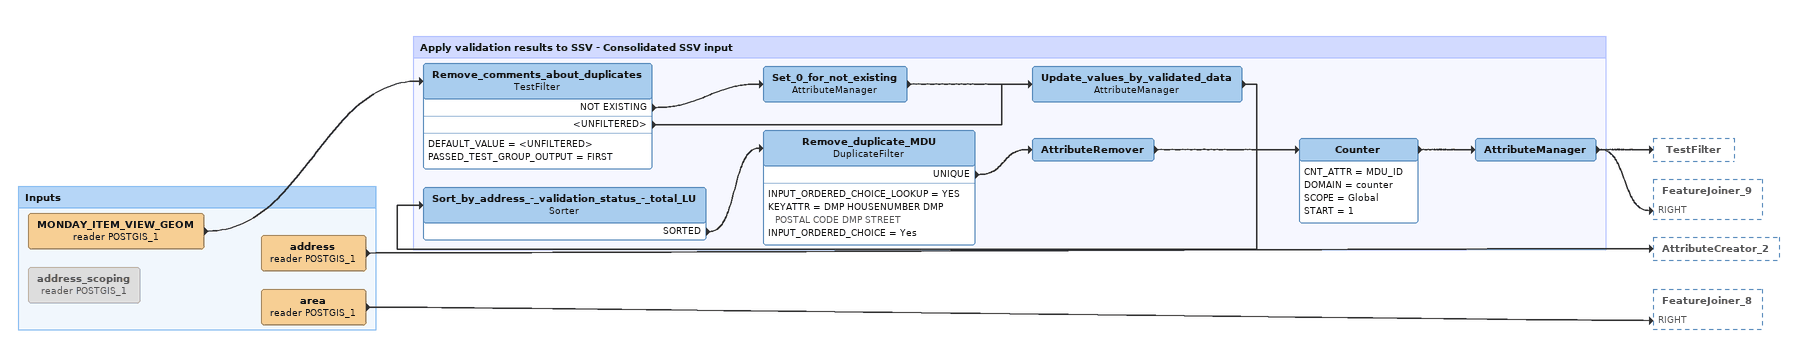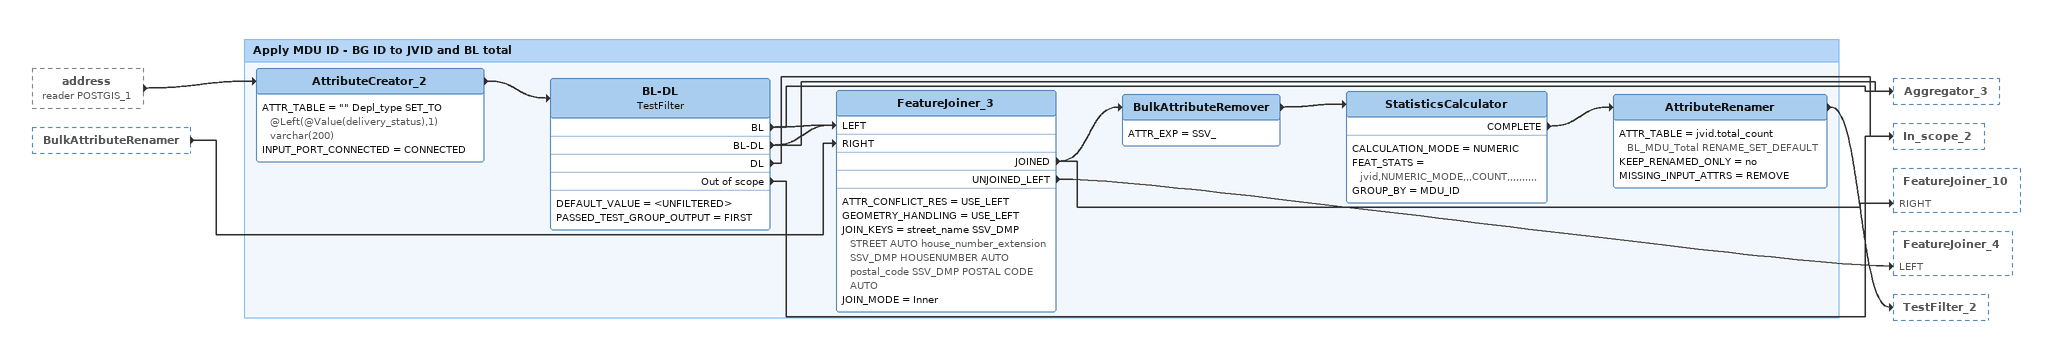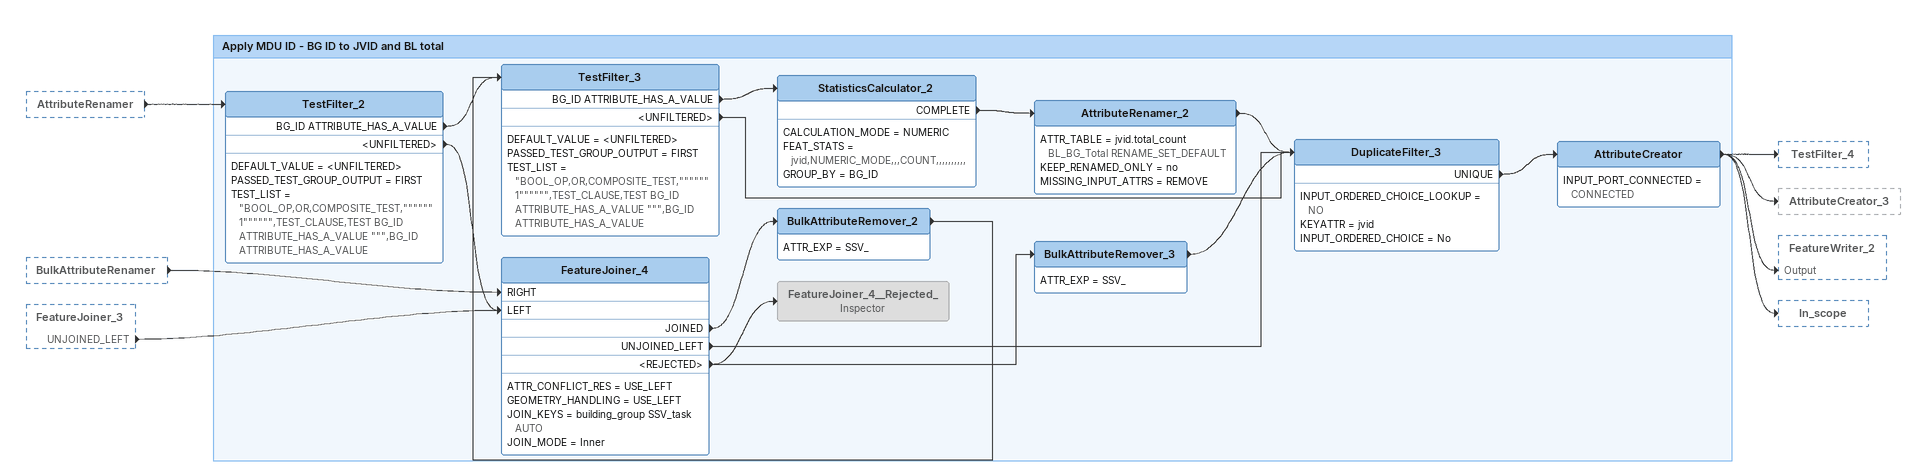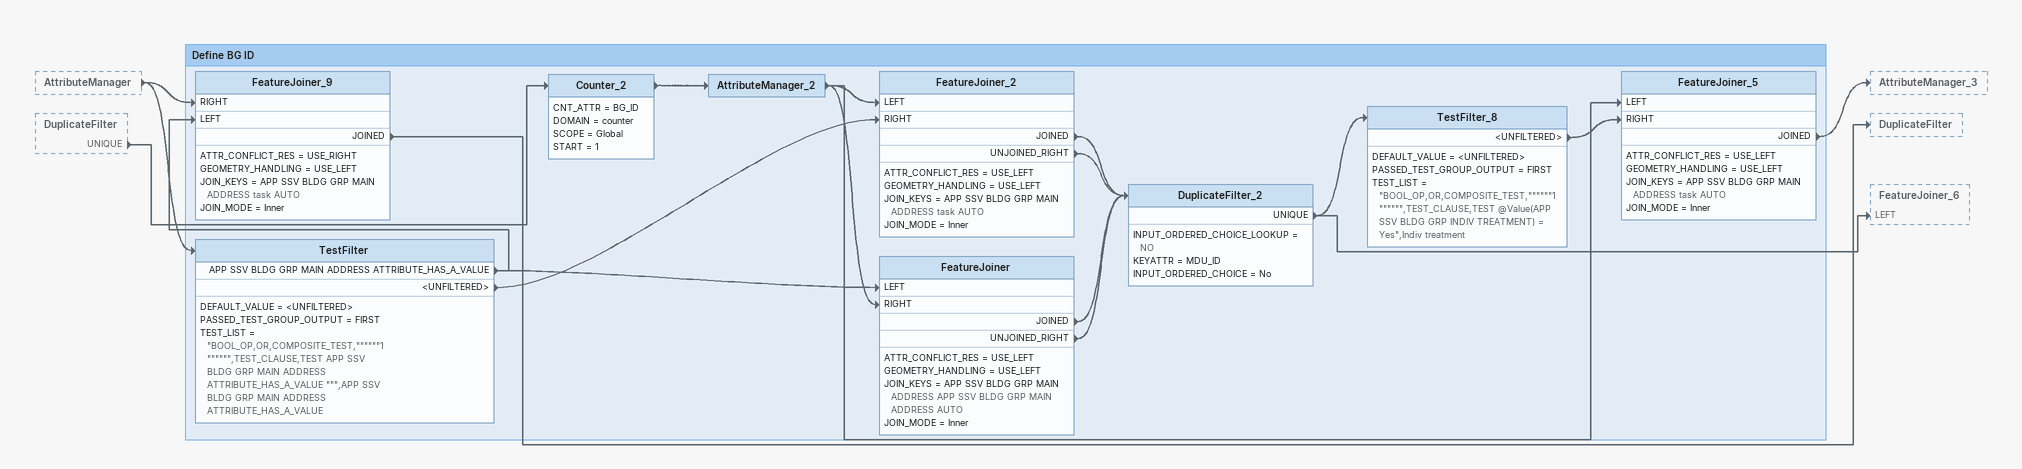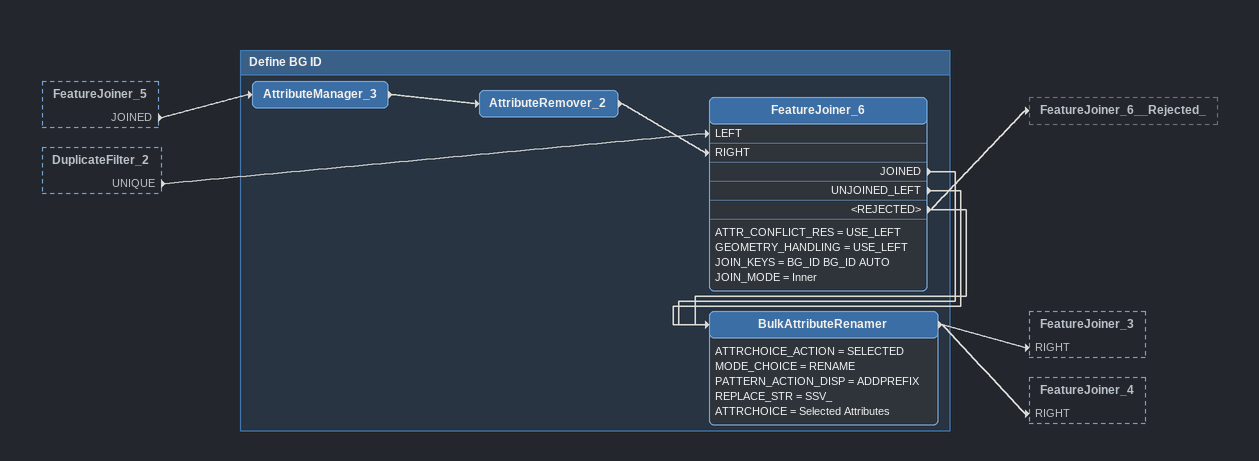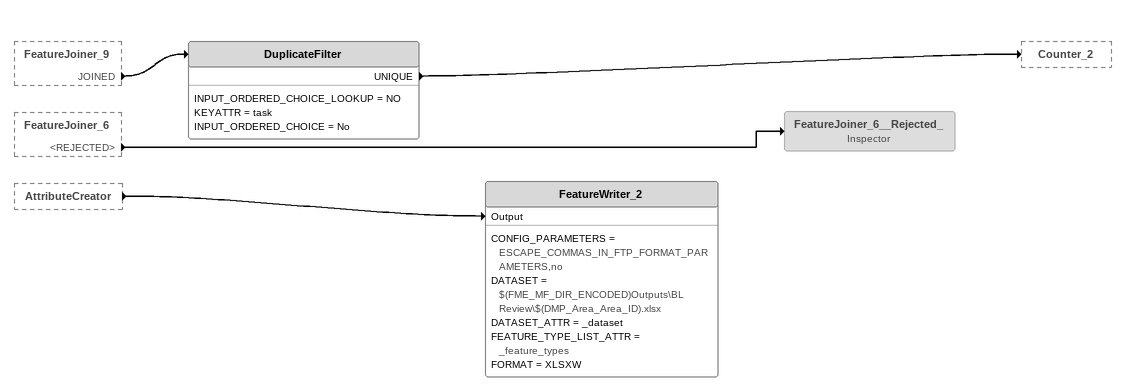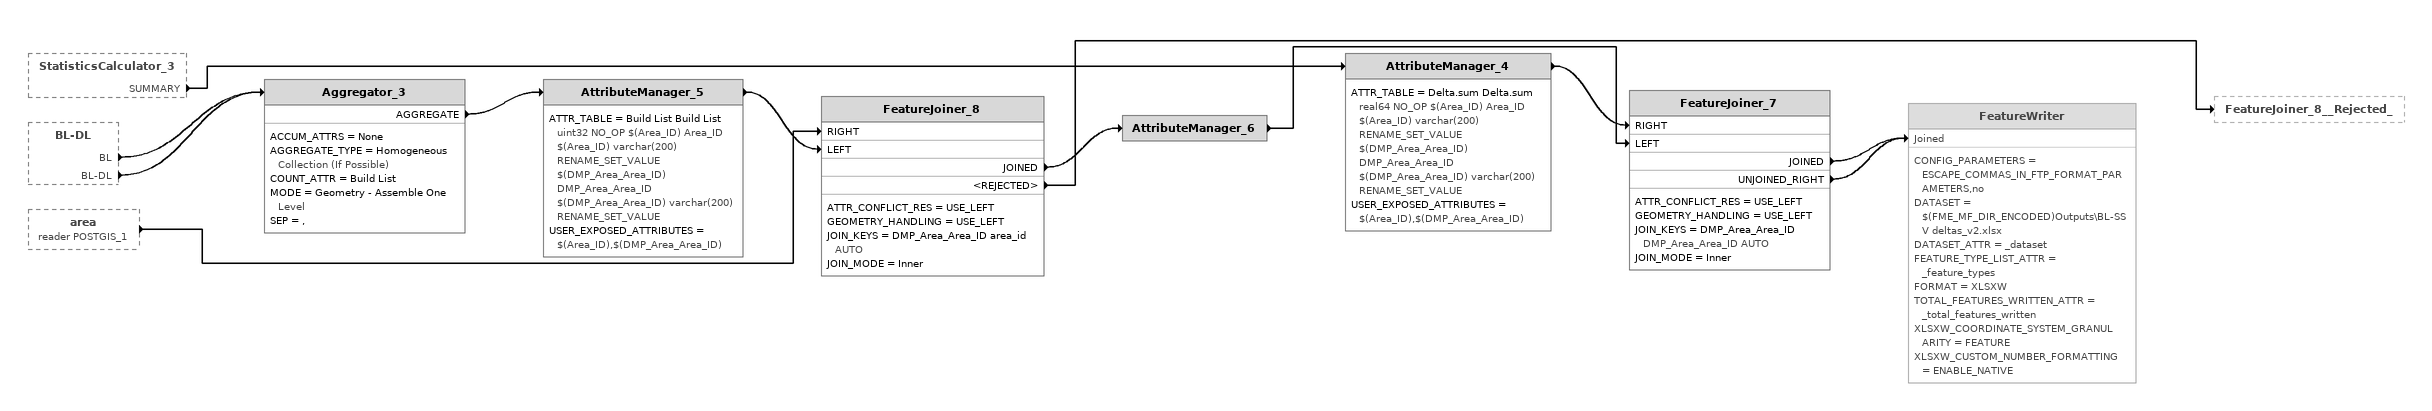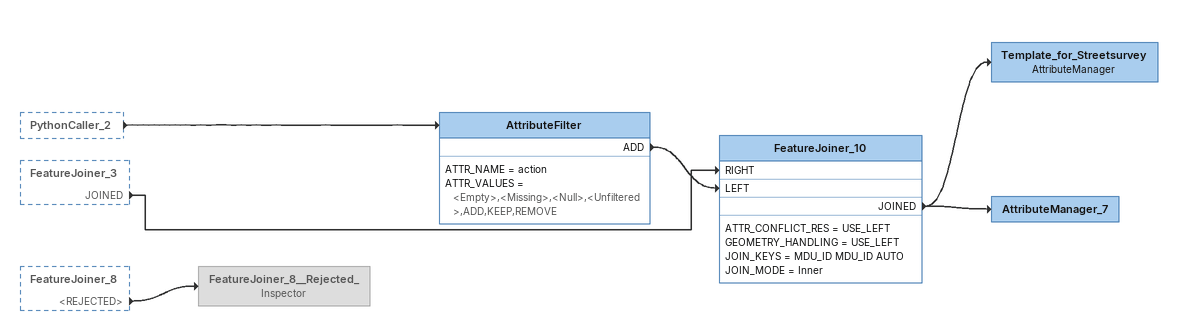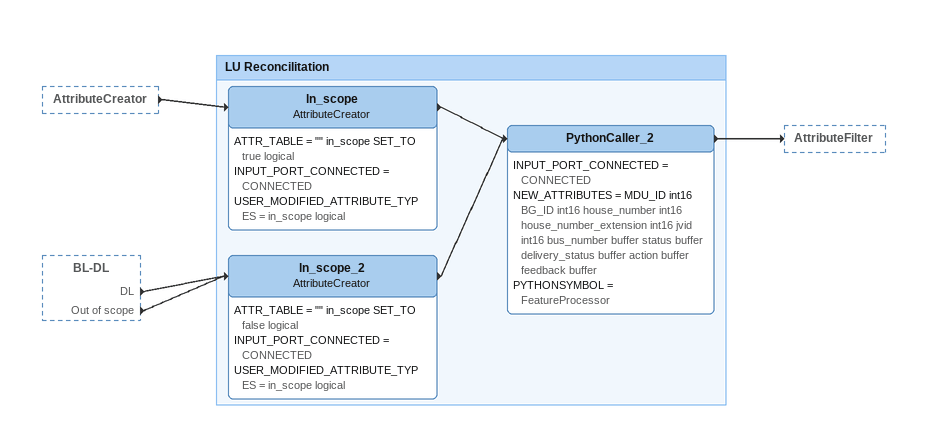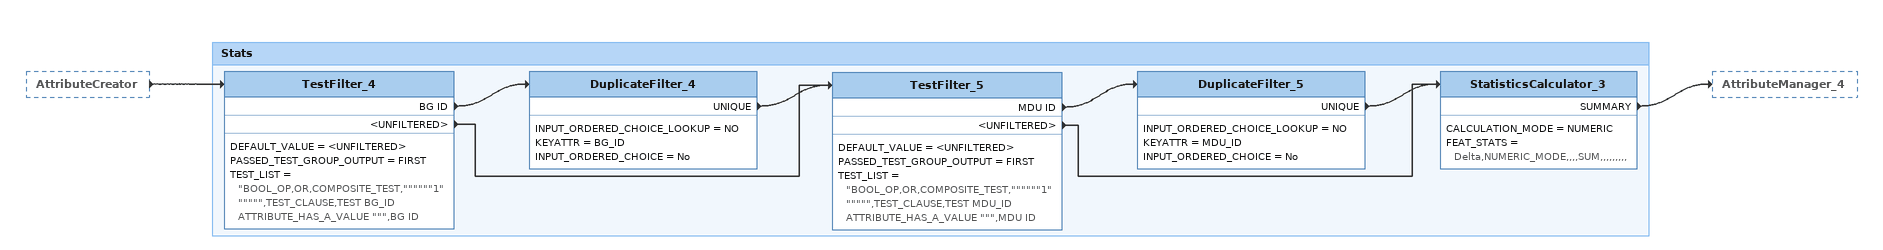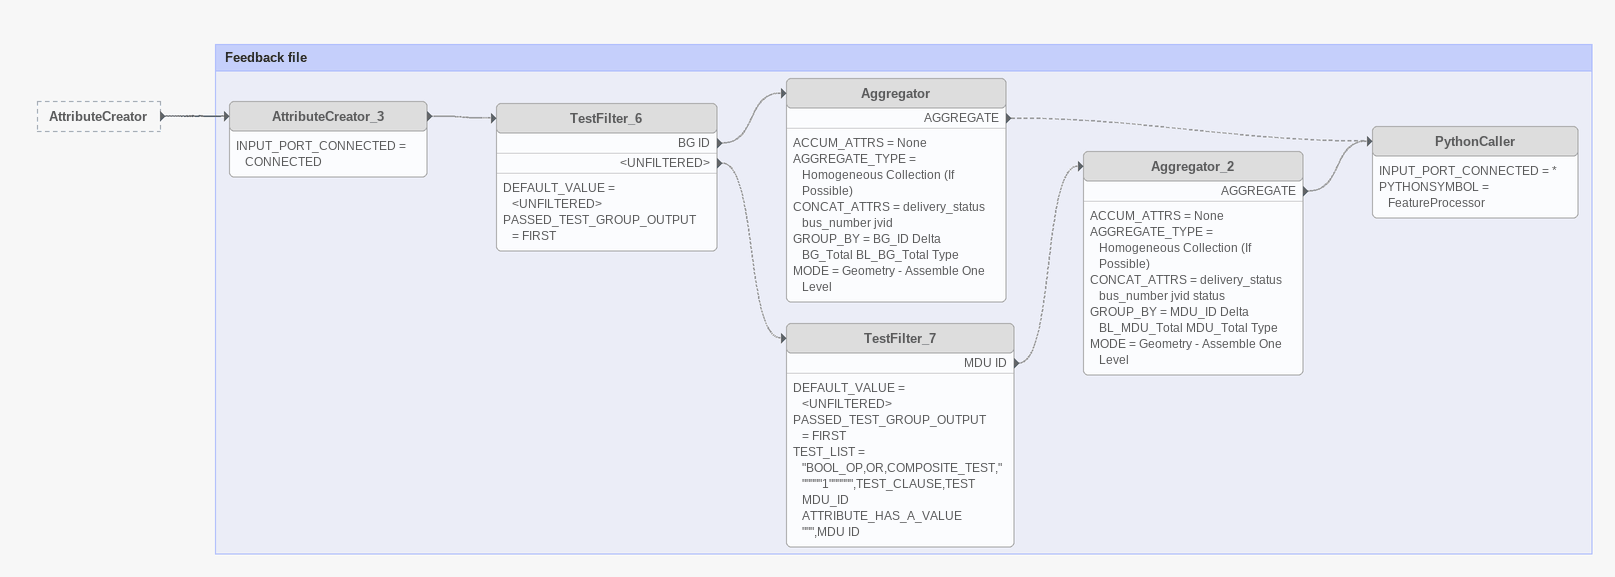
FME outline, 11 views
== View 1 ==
Bookmark: Inputs
MONDAY_ITEM_VIEW_GEOM (reader POSTGIS_1)
    -> Remove_comments_about_duplicates
address_scoping (reader POSTGIS_1) [off]
address (reader POSTGIS_1)
    -> AttributeCreator_2
area (reader POSTGIS_1)
    -> FeatureJoiner_8 [RIGHT]

Bookmark: Apply validation results to SSV - Consolidated SSV input
Remove_comments_about_duplicates: TestFilter
    DEFAULT_VALUE = <UNFILTERED>
    PASSED_TEST_GROUP_OUTPUT = FIRST
    NOT EXISTING -> Set_0_for_not_existing
    <UNFILTERED> -> Update_values_by_validated_data
Set_0_for_not_existing: AttributeManager
    -> Update_values_by_validated_data
Update_values_by_validated_data: AttributeManager
    -> Sort_by_address_-_validation_status_-_total_LU
Sort_by_address_-_validation_status_-_total_LU: Sorter
    SORTED -> Remove_duplicate_MDU
Remove_duplicate_MDU: DuplicateFilter
    INPUT_ORDERED_CHOICE_LOOKUP = YES
    KEYATTR = DMP HOUSENUMBER DMP POSTAL CODE DMP STREET
    INPUT_ORDERED_CHOICE = Yes
    UNIQUE -> AttributeRemover
AttributeRemover
    -> Counter
Counter
    CNT_ATTR = MDU_ID
    DOMAIN = counter
    SCOPE = Global
    START = 1
    -> AttributeManager
AttributeManager
    -> TestFilter
    -> FeatureJoiner_9 [RIGHT]

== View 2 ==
address (reader POSTGIS_1) [outside]
    -> AttributeCreator_2
BulkAttributeRenamer [outside]
    -> FeatureJoiner_3 [RIGHT]

Bookmark: Apply MDU ID - BG ID to JVID and BL total
AttributeCreator_2
    ATTR_TABLE = "" Depl_type SET_TO @Left(@Value(delivery_status),1) varchar(200)
    INPUT_PORT_CONNECTED = CONNECTED
    -> BL-DL
BL-DL: TestFilter
    DEFAULT_VALUE = <UNFILTERED>
    PASSED_TEST_GROUP_OUTPUT = FIRST
    BL -> FeatureJoiner_3 [LEFT]
    BL -> Aggregator_3
    BL-DL -> FeatureJoiner_3 [LEFT]
    BL-DL -> Aggregator_3
    DL -> In_scope_2
    Out of scope -> In_scope_2
FeatureJoiner_3
    ATTR_CONFLICT_RES = USE_LEFT
    GEOMETRY_HANDLING = USE_LEFT
    JOIN_KEYS = street_name SSV_DMP STREET AUTO house_number_extension SSV_DMP HOUSENUMBER AUTO postal_code SSV_DMP POSTAL CODE AUTO
    JOIN_MODE = Inner
    JOINED -> BulkAttributeRemover
    JOINED -> FeatureJoiner_10 [RIGHT]
    UNJOINED_LEFT -> FeatureJoiner_4 [LEFT]
BulkAttributeRemover
    ATTR_EXP = SSV_
    -> StatisticsCalculator
StatisticsCalculator
    CALCULATION_MODE = NUMERIC
    FEAT_STATS = jvid,NUMERIC_MODE,,,COUNT,,,,,,,,,,
    GROUP_BY = MDU_ID
    COMPLETE -> AttributeRenamer
AttributeRenamer
    ATTR_TABLE = jvid.total_count BL_MDU_Total RENAME_SET_DEFAULT
    KEEP_RENAMED_ONLY = no
    MISSING_INPUT_ATTRS = REMOVE
    -> TestFilter_2

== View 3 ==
AttributeRenamer [outside]
    -> TestFilter_2
BulkAttributeRenamer [outside]
    -> FeatureJoiner_4 [RIGHT]
FeatureJoiner_3 [outside]
    UNJOINED_LEFT -> FeatureJoiner_4 [LEFT]

Bookmark: Apply MDU ID - BG ID to JVID and BL total
TestFilter_2
    DEFAULT_VALUE = <UNFILTERED>
    PASSED_TEST_GROUP_OUTPUT = FIRST
    TEST_LIST = "BOOL_OP,OR,COMPOSITE_TEST,""""""1"""""",TEST_CLAUSE,TEST BG_ID ATTRIBUTE_HAS_A_VALUE """,BG_ID ATTRIBUTE_HAS_A_VALUE
    BG_ID ATTRIBUTE_HAS_A_VALUE -> TestFilter_3
    <UNFILTERED> -> FeatureJoiner_4 [LEFT]
FeatureJoiner_4
    ATTR_CONFLICT_RES = USE_LEFT
    GEOMETRY_HANDLING = USE_LEFT
    JOIN_KEYS = building_group SSV_task AUTO
    JOIN_MODE = Inner
    JOINED -> BulkAttributeRemover_2
    UNJOINED_LEFT -> DuplicateFilter_3
    <REJECTED> -> FeatureJoiner_4__Rejected_
    <REJECTED> -> BulkAttributeRemover_3
BulkAttributeRemover_2
    ATTR_EXP = SSV_
    -> TestFilter_3
TestFilter_3
    DEFAULT_VALUE = <UNFILTERED>
    PASSED_TEST_GROUP_OUTPUT = FIRST
    TEST_LIST = "BOOL_OP,OR,COMPOSITE_TEST,""""""1"""""",TEST_CLAUSE,TEST BG_ID ATTRIBUTE_HAS_A_VALUE """,BG_ID ATTRIBUTE_HAS_A_VALUE
    BG_ID ATTRIBUTE_HAS_A_VALUE -> StatisticsCalculator_2
    <UNFILTERED> -> DuplicateFilter_3
StatisticsCalculator_2
    CALCULATION_MODE = NUMERIC
    FEAT_STATS = jvid,NUMERIC_MODE,,,COUNT,,,,,,,,,,
    GROUP_BY = BG_ID
    COMPLETE -> AttributeRenamer_2
AttributeRenamer_2
    ATTR_TABLE = jvid.total_count BL_BG_Total RENAME_SET_DEFAULT
    KEEP_RENAMED_ONLY = no
    MISSING_INPUT_ATTRS = REMOVE
    -> DuplicateFilter_3
BulkAttributeRemover_3
    ATTR_EXP = SSV_
    -> DuplicateFilter_3
DuplicateFilter_3
    INPUT_ORDERED_CHOICE_LOOKUP = NO
    KEYATTR = jvid
    INPUT_ORDERED_CHOICE = No
    UNIQUE -> AttributeCreator
AttributeCreator
    INPUT_PORT_CONNECTED = CONNECTED
    -> TestFilter_4
    -> AttributeCreator_3
    -> FeatureWriter_2 [Output]
    -> In_scope
FeatureJoiner_4__Rejected_: Inspector [off]

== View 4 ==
AttributeManager [outside]
    -> TestFilter
    -> FeatureJoiner_9 [RIGHT]
DuplicateFilter [outside]
    UNIQUE -> Counter_2

Bookmark: Define BG ID
TestFilter
    DEFAULT_VALUE = <UNFILTERED>
    PASSED_TEST_GROUP_OUTPUT = FIRST
    TEST_LIST = "BOOL_OP,OR,COMPOSITE_TEST,""""""1"""""",TEST_CLAUSE,TEST APP SSV BLDG GRP MAIN ADDRESS ATTRIBUTE_HAS_A_VALUE """,APP SSV BLDG GRP MAIN ADDRESS ATTRIBUTE_HAS_A_VALUE
    APP SSV BLDG GRP MAIN ADDRESS ATTRIBUTE_HAS_A_VALUE -> FeatureJoiner [LEFT]
    APP SSV BLDG GRP MAIN ADDRESS ATTRIBUTE_HAS_A_VALUE -> FeatureJoiner_9 [LEFT]
    <UNFILTERED> -> FeatureJoiner_2 [RIGHT]
FeatureJoiner_9
    ATTR_CONFLICT_RES = USE_RIGHT
    GEOMETRY_HANDLING = USE_LEFT
    JOIN_KEYS = APP SSV BLDG GRP MAIN ADDRESS task AUTO
    JOIN_MODE = Inner
    JOINED -> DuplicateFilter
Counter_2
    CNT_ATTR = BG_ID
    DOMAIN = counter
    SCOPE = Global
    START = 1
    -> AttributeManager_2
AttributeManager_2
    -> FeatureJoiner_2 [LEFT]
    -> FeatureJoiner [RIGHT]
    -> FeatureJoiner_5 [LEFT]
FeatureJoiner_2
    ATTR_CONFLICT_RES = USE_LEFT
    GEOMETRY_HANDLING = USE_LEFT
    JOIN_KEYS = APP SSV BLDG GRP MAIN ADDRESS task AUTO
    JOIN_MODE = Inner
    JOINED -> DuplicateFilter_2
    UNJOINED_RIGHT -> DuplicateFilter_2
FeatureJoiner
    ATTR_CONFLICT_RES = USE_LEFT
    GEOMETRY_HANDLING = USE_LEFT
    JOIN_KEYS = APP SSV BLDG GRP MAIN ADDRESS APP SSV BLDG GRP MAIN ADDRESS AUTO
    JOIN_MODE = Inner
    JOINED -> DuplicateFilter_2
    UNJOINED_RIGHT -> DuplicateFilter_2
DuplicateFilter_2
    INPUT_ORDERED_CHOICE_LOOKUP = NO
    KEYATTR = MDU_ID
    INPUT_ORDERED_CHOICE = No
    UNIQUE -> TestFilter_8
    UNIQUE -> FeatureJoiner_6 [LEFT]
TestFilter_8
    DEFAULT_VALUE = <UNFILTERED>
    PASSED_TEST_GROUP_OUTPUT = FIRST
    TEST_LIST = "BOOL_OP,OR,COMPOSITE_TEST,""""""1"""""",TEST_CLAUSE,TEST @Value(APP SSV BLDG GRP INDIV TREATMENT) = Yes",Indiv treatment
    <UNFILTERED> -> FeatureJoiner_5 [RIGHT]
FeatureJoiner_5
    ATTR_CONFLICT_RES = USE_LEFT
    GEOMETRY_HANDLING = USE_LEFT
    JOIN_KEYS = APP SSV BLDG GRP MAIN ADDRESS task AUTO
    JOIN_MODE = Inner
    JOINED -> AttributeManager_3

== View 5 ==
FeatureJoiner_5 [outside]
    JOINED -> AttributeManager_3
DuplicateFilter_2 [outside]
    UNIQUE -> FeatureJoiner_6 [LEFT]

Bookmark: Define BG ID
AttributeManager_3
    -> AttributeRemover_2
AttributeRemover_2
    -> FeatureJoiner_6 [RIGHT]
FeatureJoiner_6
    ATTR_CONFLICT_RES = USE_LEFT
    GEOMETRY_HANDLING = USE_LEFT
    JOIN_KEYS = BG_ID BG_ID AUTO
    JOIN_MODE = Inner
    JOINED -> BulkAttributeRenamer
    UNJOINED_LEFT -> BulkAttributeRenamer
    <REJECTED> -> FeatureJoiner_6__Rejected_
    <REJECTED> -> BulkAttributeRenamer
BulkAttributeRenamer
    ATTRCHOICE_ACTION = SELECTED
    MODE_CHOICE = RENAME
    PATTERN_ACTION_DISP = ADDPREFIX
    REPLACE_STR = SSV_
    ATTRCHOICE = Selected Attributes
    -> FeatureJoiner_3 [RIGHT]
    -> FeatureJoiner_4 [RIGHT]

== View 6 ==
FeatureJoiner_9 [outside]
    JOINED -> DuplicateFilter
FeatureJoiner_6 [outside]
    <REJECTED> -> FeatureJoiner_6__Rejected_
AttributeCreator [outside]
    -> FeatureWriter_2 [Output]
DuplicateFilter
    INPUT_ORDERED_CHOICE_LOOKUP = NO
    KEYATTR = task
    INPUT_ORDERED_CHOICE = No
    UNIQUE -> Counter_2
FeatureJoiner_6__Rejected_: Inspector [off]
FeatureWriter_2
    CONFIG_PARAMETERS = ESCAPE_COMMAS_IN_FTP_FORMAT_PARAMETERS,no
    DATASET = $(FME_MF_DIR_ENCODED)Outputs\BL Review\$(DMP_Area_Area_ID).xlsx
    DATASET_ATTR = _dataset
    FEATURE_TYPE_LIST_ATTR = _feature_types
    FORMAT = XLSXW

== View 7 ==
StatisticsCalculator_3 [outside]
    SUMMARY -> AttributeManager_4
BL-DL [outside]
    BL -> Aggregator_3
    BL-DL -> Aggregator_3
area (reader POSTGIS_1) [outside]
    -> FeatureJoiner_8 [RIGHT]
AttributeManager_4
    ATTR_TABLE = Delta.sum Delta.sum  real64 NO_OP $(Area_ID) Area_ID $(Area_ID) varchar(200) RENAME_SET_VALUE $(DMP_Area_Area_ID) DMP_Area_Area_ID $(DMP_Area_Area_ID) varchar(200) RENAME_SET_VALUE
    USER_EXPOSED_ATTRIBUTES = $(Area_ID),$(DMP_Area_Area_ID)
    -> FeatureJoiner_7 [RIGHT]
Aggregator_3
    ACCUM_ATTRS = None
    AGGREGATE_TYPE = Homogeneous Collection (If Possible)
    COUNT_ATTR = Build List
    MODE = Geometry - Assemble One Level
    SEP = ,
    AGGREGATE -> AttributeManager_5
AttributeManager_5
    ATTR_TABLE = Build List Build List  uint32 NO_OP $(Area_ID) Area_ID $(Area_ID) varchar(200) RENAME_SET_VALUE $(DMP_Area_Area_ID) DMP_Area_Area_ID $(DMP_Area_Area_ID) varchar(200) RENAME_SET_VALUE
    USER_EXPOSED_ATTRIBUTES = $(Area_ID),$(DMP_Area_Area_ID)
    -> FeatureJoiner_8 [LEFT]
FeatureJoiner_8
    ATTR_CONFLICT_RES = USE_LEFT
    GEOMETRY_HANDLING = USE_LEFT
    JOIN_KEYS = DMP_Area_Area_ID area_id AUTO
    JOIN_MODE = Inner
    JOINED -> AttributeManager_6
    <REJECTED> -> FeatureJoiner_8__Rejected_
AttributeManager_6
    -> FeatureJoiner_7 [LEFT]
FeatureJoiner_7
    ATTR_CONFLICT_RES = USE_LEFT
    GEOMETRY_HANDLING = USE_LEFT
    JOIN_KEYS = DMP_Area_Area_ID DMP_Area_Area_ID AUTO
    JOIN_MODE = Inner
    JOINED -> FeatureWriter [Joined]
    UNJOINED_RIGHT -> FeatureWriter [Joined]
FeatureWriter [off]
    CONFIG_PARAMETERS = ESCAPE_COMMAS_IN_FTP_FORMAT_PARAMETERS,no
    DATASET = $(FME_MF_DIR_ENCODED)Outputs\BL-SSV deltas_v2.xlsx
    DATASET_ATTR = _dataset
    FEATURE_TYPE_LIST_ATTR = _feature_types
    FORMAT = XLSXW
    TOTAL_FEATURES_WRITTEN_ATTR = _total_features_written
    XLSXW_COORDINATE_SYSTEM_GRANULARITY = FEATURE
    XLSXW_CUSTOM_NUMBER_FORMATTING = ENABLE_NATIVE

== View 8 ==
PythonCaller_2 [outside]
    -> AttributeFilter
FeatureJoiner_3 [outside]
    JOINED -> FeatureJoiner_10 [RIGHT]
FeatureJoiner_8 [outside]
    <REJECTED> -> FeatureJoiner_8__Rejected_
AttributeFilter
    ATTR_NAME = action
    ATTR_VALUES = <Empty>,<Missing>,<Null>,<Unfiltered>,ADD,KEEP,REMOVE
    ADD -> FeatureJoiner_10 [LEFT]
FeatureJoiner_10
    ATTR_CONFLICT_RES = USE_LEFT
    GEOMETRY_HANDLING = USE_LEFT
    JOIN_KEYS = MDU_ID MDU_ID AUTO
    JOIN_MODE = Inner
    JOINED -> Template_for_Streetsurvey
    JOINED -> AttributeManager_7
Template_for_Streetsurvey: AttributeManager
AttributeManager_7
FeatureJoiner_8__Rejected_: Inspector [off]

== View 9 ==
AttributeCreator [outside]
    -> In_scope
BL-DL [outside]
    DL -> In_scope_2
    Out of scope -> In_scope_2

Bookmark: LU Reconcilitation
In_scope: AttributeCreator
    ATTR_TABLE = "" in_scope SET_TO true logical
    INPUT_PORT_CONNECTED = CONNECTED
    USER_MODIFIED_ATTRIBUTE_TYPES = in_scope logical
    -> PythonCaller_2
In_scope_2: AttributeCreator
    ATTR_TABLE = "" in_scope SET_TO false logical
    INPUT_PORT_CONNECTED = CONNECTED
    USER_MODIFIED_ATTRIBUTE_TYPES = in_scope logical
    -> PythonCaller_2
PythonCaller_2
    INPUT_PORT_CONNECTED = CONNECTED
    NEW_ATTRIBUTES = MDU_ID int16 BG_ID int16 house_number int16 house_number_extension int16 jvid int16 bus_number buffer status buffer delivery_status buffer action buffer feedback buffer
    PYTHONSYMBOL = FeatureProcessor
    -> AttributeFilter

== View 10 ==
AttributeCreator [outside]
    -> TestFilter_4

Bookmark: Stats
TestFilter_4
    DEFAULT_VALUE = <UNFILTERED>
    PASSED_TEST_GROUP_OUTPUT = FIRST
    TEST_LIST = "BOOL_OP,OR,COMPOSITE_TEST,""""""1"""""",TEST_CLAUSE,TEST BG_ID ATTRIBUTE_HAS_A_VALUE """,BG ID
    BG ID -> DuplicateFilter_4
    <UNFILTERED> -> TestFilter_5
DuplicateFilter_4
    INPUT_ORDERED_CHOICE_LOOKUP = NO
    KEYATTR = BG_ID
    INPUT_ORDERED_CHOICE = No
    UNIQUE -> TestFilter_5
TestFilter_5
    DEFAULT_VALUE = <UNFILTERED>
    PASSED_TEST_GROUP_OUTPUT = FIRST
    TEST_LIST = "BOOL_OP,OR,COMPOSITE_TEST,""""""1"""""",TEST_CLAUSE,TEST MDU_ID ATTRIBUTE_HAS_A_VALUE """,MDU ID
    MDU ID -> DuplicateFilter_5
    <UNFILTERED> -> StatisticsCalculator_3
DuplicateFilter_5
    INPUT_ORDERED_CHOICE_LOOKUP = NO
    KEYATTR = MDU_ID
    INPUT_ORDERED_CHOICE = No
    UNIQUE -> StatisticsCalculator_3
StatisticsCalculator_3
    CALCULATION_MODE = NUMERIC
    FEAT_STATS = Delta,NUMERIC_MODE,,,,SUM,,,,,,,,,
    SUMMARY -> AttributeManager_4

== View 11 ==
AttributeCreator [outside]
    -> AttributeCreator_3

Bookmark: Feedback file
AttributeCreator_3 [off]
    INPUT_PORT_CONNECTED = CONNECTED
    -> TestFilter_6 [off]
TestFilter_6 [off]
    DEFAULT_VALUE = <UNFILTERED>
    PASSED_TEST_GROUP_OUTPUT = FIRST
    BG ID -> Aggregator [off]
    <UNFILTERED> -> TestFilter_7 [off]
Aggregator [off]
    ACCUM_ATTRS = None
    AGGREGATE_TYPE = Homogeneous Collection (If Possible)
    CONCAT_ATTRS = delivery_status bus_number jvid
    GROUP_BY = BG_ID Delta BG_Total BL_BG_Total Type
    MODE = Geometry - Assemble One Level
    AGGREGATE -> PythonCaller [off]
TestFilter_7 [off]
    DEFAULT_VALUE = <UNFILTERED>
    PASSED_TEST_GROUP_OUTPUT = FIRST
    TEST_LIST = "BOOL_OP,OR,COMPOSITE_TEST,""""""1"""""",TEST_CLAUSE,TEST MDU_ID ATTRIBUTE_HAS_A_VALUE """,MDU ID
    MDU ID -> Aggregator_2 [off]
Aggregator_2 [off]
    ACCUM_ATTRS = None
    AGGREGATE_TYPE = Homogeneous Collection (If Possible)
    CONCAT_ATTRS = delivery_status bus_number jvid status
    GROUP_BY = MDU_ID Delta BL_MDU_Total MDU_Total Type
    MODE = Geometry - Assemble One Level
    AGGREGATE -> PythonCaller [off]
PythonCaller [off]
    INPUT_PORT_CONNECTED = *
    PYTHONSYMBOL = FeatureProcessor
